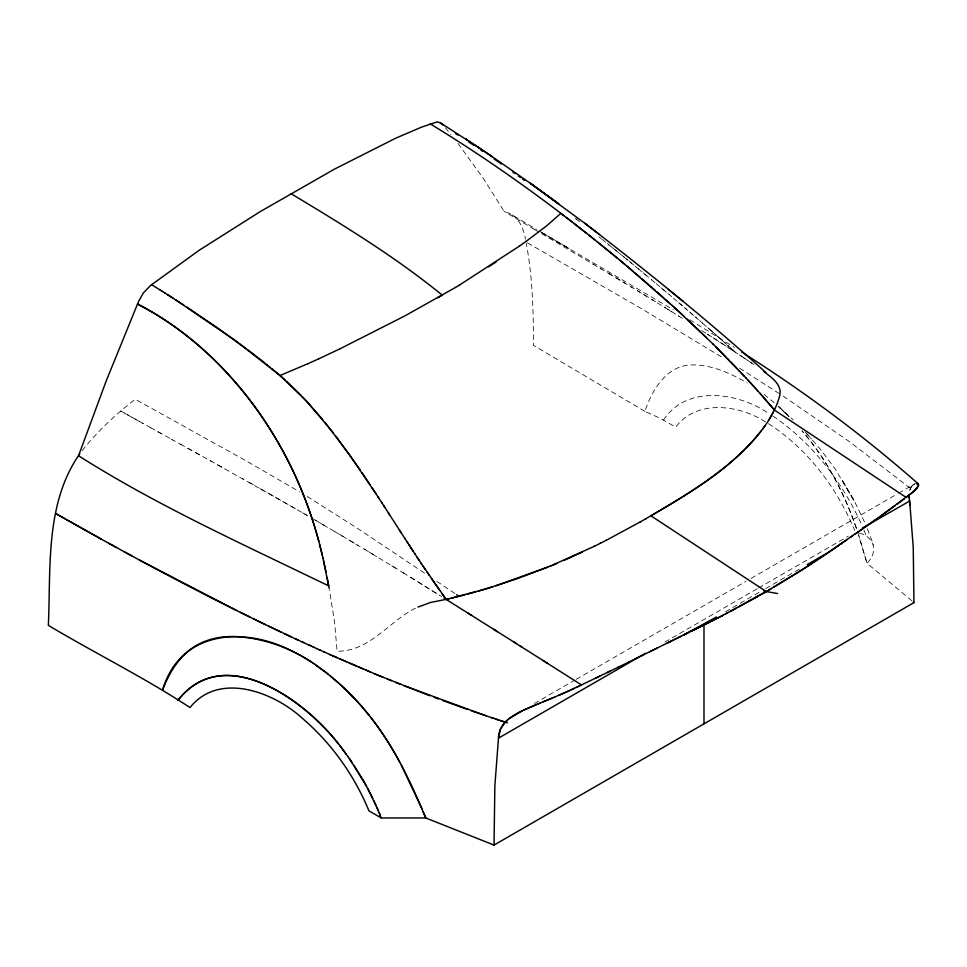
<?xml version="1.0" encoding="UTF-8"?>
<svg xmlns="http://www.w3.org/2000/svg" width="967" height="967" viewBox="0 0 967 967"><rect width="100%" height="100%" fill="white"/><g stroke="black" fill="none" stroke-linecap="round" stroke-linejoin="round"><path stroke-width="0.73" stroke-dasharray="4.83 3.63" d="M765.55 421.938C739.284 404.822 696.542 399.02 675.74 427.112L660.509 418.445L644.88 411.35C651.855 390.716 665.84 366.348 690.22 364.958C710.515 364.16 729.892 372.996 747.104 382.847M912.002 485.833L909.113 491.925L910.974 487.03L914.987 483.814L913.223 484.793M663.543 420.065C686.763 384.274 738.631 392.517 769.116 413.683M82.135 450.646C97.486 431.306 115.702 414.372 135.199 399.274L246.295 460.933L299.673 491.913M912.135 485.7L912.993 484.963M534.376 703.468L574.833 680.115M576.139 679.366L745.823 581.421M751.045 578.399L897.207 494.004M898.512 493.243L914.166 484.201M664.97 642.028L757.318 588.71M758.611 587.96L848.361 536.141M725.552 611.724L761.863 590.764M765.755 588.516L800.773 568.306M415.532 608.146C388.819 621.406 369.612 651.637 337.084 651.202L334.679 623.014L329.409 589.58M457.959 143.43L482.896 177.771L504.061 211.29L510.262 213.792L536.637 229.469M180.358 444.167L191.478 450.32M171.086 439.042L181.276 444.675M187.803 448.289L201.704 455.989M157.996 431.79L172.912 440.045M195.261 452.423L211.942 461.67M150.55 427.644L160.945 433.421M210.141 460.667L288.891 504.931M217.587 464.801L225.021 468.935M150.828 427.801L120.742 411.023L143.092 423.498M242.33 478.592L243.805 479.414M249.172 482.424L254.526 485.434M259.881 488.456L265.236 491.478M267.907 492.989L307.687 515.762M527.438 242.85L641.75 308.799L724.017 358.455M291.176 506.237L298.017 510.177M859.312 533.107C874.917 536.89 878.181 552.737 866.952 563.193L911.966 600.882M302.574 512.8L308.654 516.318M312.45 518.53L316.245 520.73M541.617 232.503L673.588 309.948M540.36 231.766L569.285 248.664L539.151 230.944M315.266 520.173L335.174 531.826M320.029 522.942L327.608 527.378M334.183 531.246L365.405 549.812M534.449 229.433L594.064 264.728M338.958 534.062L346.524 538.534M592.868 264.015L601.341 269.056M534.703 229.578L504.061 211.29M350.296 540.783L357.85 545.291M600.084 268.306L614.541 276.937M608.569 273.371L621.793 281.288M615.786 277.674L625.359 283.428M364.293 549.147L404.254 573.395M369.176 552.072L376.719 556.629M622.966 281.989L632.466 287.719M630.121 286.305L639.574 292.022M643.115 294.173L646.645 296.325M637.253 290.62L653.704 300.64M644.88 411.35L533.409 345.328C533.433 311.217 532.612 276.864 526.229 243.249M391.792 565.78L395.563 568.076M651.456 299.262L658.527 303.59M689.87 319.751L734.364 347.395M657.234 302.804L665.574 307.929M403.094 572.694L441.581 596.579M664.269 307.119L679.632 316.644M307.168 496.458L356.219 527.523L427.088 574.809M410.637 577.335L414.396 579.656M667.774 309.283L674.761 313.622M418.167 581.989L439.502 595.297M678.254 315.798L684.298 319.557M768.439 423.667C807.663 448.797 836.83 487.779 854.707 530.448M739.598 368.185L780.623 394.463M701.752 330.557L706.394 333.506M707.264 334.062L709.573 335.537M707.554 334.244L735.005 351.928M713.03 337.761L716.499 339.985M719.956 342.209L723.413 344.445M726.858 346.682L730.315 348.93M733.76 351.178L754.502 364.934M739.441 354.901L742.197 356.714M783.149 396.107L849.014 441.315L910.249 488.238M743.575 357.621L753.946 364.571M454.877 593.484L435.488 580.466M772.923 416.112C812.34 442.801 842.342 482.013 861.839 525.154M512.135 214.928C520.355 220.258 523.703 230.037 525.552 239.163M575.679 218.615L576.779 219.473M764.039 394.415L774.676 403.13M575.764 218.699L580.152 222.096M598.936 236.867L601.16 238.631M601.861 239.187L624.549 257.488M607.3 243.539L609.113 245.002M612.74 247.915L620.911 254.539M623.63 256.751L635.524 266.481M626.35 258.975L628.163 260.449M629.07 261.199L631.789 263.423M635.053 266.106L640.988 270.978M638.317 268.802L651.843 279.995M643.212 272.839L646.464 275.547M651.347 279.62L657.246 284.516M656.218 283.694L669.176 294.597M661.077 287.779L664.317 290.499M668.028 293.605L674.011 298.694M673.407 298.162L682.037 305.536M678.786 302.744L686.848 309.645M684.165 307.337L693.218 315.133M689.544 311.954L696.397 317.865M778.52 406.466L793.278 419.92M694.922 316.596L700.313 321.262M699.564 320.609L702.731 323.353M702.538 323.196L706.986 327.051M711.398 330.919L705.874 326.097M709.016 328.84L713.598 332.841M712.159 331.584L715.798 334.775M715.278 334.328L718.384 337.072M717.985 336.709L722.349 340.565M721.491 339.816L728.852 346.367M724.513 342.499L726.688 344.433M727.668 345.316L731.004 348.301M730.738 348.072L734.171 351.166M733.155 350.247L735.295 352.181M806.865 433.82L820.33 449.135L835.452 469.406L854.61 501.74L841.786 479.487L854.103 500.471L864.716 522.47M805.028 431.874L811.361 438.885M445.328 127.765L450.888 134.546M863.978 530.085L867 537.531M867.302 528.695L873.552 544.929M856.484 528.586C844.312 493.085 826.652 459.156 801.921 430.762C827.003 459.615 844.868 494.125 857.028 530.23M857.475 531.536L866.952 563.193L858.817 535.488M779.994 407.917L778.23 406.297L789.072 416.741L779.994 407.917"/><path stroke-width="1.45" d="M79.753 453.825C44.941 503.311 50.949 567.81 48.35 625.371C95.286 653.366 144.373 677.601 190.015 707.554C218.977 671.207 273.963 691.937 302.744 718.674C331.766 743.526 354.405 775.607 368.971 810.878L381.276 817.961L425.71 817.949L494.028 845.085L913.948 602.634L913.247 547.515L909.923 504.387L910.02 505.197M762.54 429.191C770.095 419.086 776.561 407.844 779.753 395.563C782.388 384.455 771.098 377.215 763.628 371.364M773.503 411.724L768.584 420.452M765.163 425.637C736.165 465.502 692.662 491.26 650.936 515.822L766.251 591.538L798.984 571.835L829.311 551.831L807.264 564.559M917.272 487.815L918.577 485.398L918.094 483.718C862.951 435.198 803.782 391.321 741.725 352.048M879.088 517.224L913.392 491.78L918.505 485.652L918.203 483.802L916.16 483.476L918.058 483.693M761.44 430.666C731.016 469.346 687.404 494.451 645.569 518.904M916.958 488.214L915.386 489.918M185.326 653.801C174.894 663.628 167.762 676.441 162.698 689.737C180.237 629.928 244.953 626.278 292.554 651.335M914.855 490.462L906.2 497.449L774.349 409.996L764.111 398.066M186.22 652.979C201.474 638.643 223.607 634.582 243.829 637.289M466.396 139.429L465.671 138.946L479.185 147.891L440.468 122.882L437.108 121.915L421.564 127.124L395.588 138.257L334.546 169.092L260.304 211.568L199.226 250.235L150.574 285.47L143.334 292.965L138.619 301.317L106.237 380.853L78.532 455.747C143.72 497.147 213.514 530.508 283.005 563.894L328.732 585.881L327.112 577.456M904.326 498.851L896.796 504.411M895.249 505.548L881.445 515.532M526.326 241.206L546.5 225.94L560.848 213.356L564.281 215.992M526.338 241.206L519.086 246.331M876.694 518.916L879.547 516.898M877.589 518.288L868.209 524.9M875.618 519.69L865.779 526.604M865.55 526.749L862.105 529.154M864.558 527.45L867.592 525.323M828.985 552.048L840.807 543.865M836.866 546.573L838.22 545.63M859.325 531.076L861.416 529.626M830.037 551.323L832.249 549.776M834.521 548.204L837.059 546.44M863.495 528.187L857.209 532.539M831.56 550.271L834.811 547.999M519.086 246.331L459.748 284.89M839.296 544.892L847.116 539.501M855.07 534.014L858.394 531.729M829.444 551.734L823.207 556.025M837.664 546.017L838.474 545.461M840.613 543.986L853.402 535.174M840.13 544.312L840.988 543.72M850.755 536.999L855.904 533.446M822.168 556.726L820.052 558.164M818.976 558.878L813.356 562.601M496.349 261.731L488.492 266.88M812.171 563.374L809.717 564.982M808.448 565.804L773.926 587.066M455.469 287.465L459.772 284.878M455.493 287.453L405.088 315.786L339.707 348.954M768.825 590.051L771.388 588.565M645.46 653.293L498.488 738.147L494.862 785.808L494.028 845.085M862.673 527.885L909.524 501.136M683.306 635.126L716.474 616.97M437.833 297.763L442.318 295.189C395.104 256.714 342.959 224.912 290.862 193.581M640.154 521.975L645.763 518.795M722.313 615.641L766.251 591.538L738.764 606.901M640.275 521.914L606.091 540.384M757.777 596.385L749.123 601.232M736.6 608.074L729.952 611.627M725.335 614.057L727.643 612.836M723.002 615.278L691.054 631.354M717.732 618.01L722.373 615.616M717.816 617.973L708.485 622.724M600.169 543.394L606.369 540.239M703.831 625.057L708.569 622.688M594.185 546.367L600.507 543.224M676.453 638.51L649.619 651.794M703.903 625.033L684.177 634.715M640.855 656.109L656.956 648.168M668.705 642.342L680.877 636.346M667.242 643.079L670.663 641.387M677.311 638.087L687.658 633.01M635.561 658.72L643.103 655.01M628.477 662.19L636.056 658.479M694.439 629.698L699.189 627.365M594.572 546.174L549.872 566.324M522.313 710.793L508.618 718.964L506.007 721.249L507.276 722.82L502.574 721.297M617.78 667.411L628.901 661.984M607.228 672.524L618.106 667.242M596.131 677.879L610.6 670.893M578.725 686.244L599.745 676.138M339.719 348.954L318.578 358.902M577.021 687.066L579.656 685.796M577.879 686.655L565.755 692.263M523.304 710.322L532.962 706.043M574.386 688.299L570.941 689.906M582.485 552L563.785 560.461M318.59 358.89L307.796 363.761M569.43 690.595L564.003 693.049M528.018 708.17C515.06 713.682 498.67 721.902 498.488 738.147L500.374 729.348L505.137 722.131L491.103 717.514M565.127 692.529L558.563 695.418M307.784 363.761L280.019 375.498L235.174 340.444L175.547 299.782M417.998 607.071L430.545 602.465L449.353 598.73M529.046 707.711L534.159 705.535M562.999 693.472L554.429 697.147M533.711 705.717L535.355 705.028M554.744 697.05L539.816 703.19M553.281 564.921L556.714 563.483M534.908 705.221L536.564 704.532M552.749 697.872L543.369 701.728M536.117 704.713L537.773 704.024M537.338 704.206L538.982 703.529M538.571 703.698L540.19 703.033M551.057 565.828L495.914 585.809M547.842 567.133L517.671 578.508L485.664 588.988L446.174 599.455L444.071 598.138M492.687 586.812L478.774 591.006M475.982 591.804L467.569 594.137M464.752 594.886L458.334 596.542M457.536 596.748L455.094 597.352M454.272 597.546L451.807 598.15M244.989 637.422C269.213 640.263 292.517 649.328 312.752 662.866M763.833 591.115L777.589 593.533M500.024 720.463L501.305 720.886M496.192 719.206L498.742 720.04M493.653 718.36L471.509 710.842M486.026 715.81L404.146 685.784M467.339 709.379L442.535 700.459M434.123 697.328L438.438 698.948M429.807 695.708L379.185 675.691L333.095 655.94M395.66 682.4L399.891 684.104M387.211 678.991L391.43 680.695M383.005 677.263L374.604 673.794M370.421 672.053L365.623 670.034M363.229 669.019L358.443 666.988M356.061 665.961L348.906 662.878M346.537 661.851L339.417 658.732M337.06 657.693L332.334 655.602M329.711 654.429L332.721 655.771M330.593 654.828L323.631 651.71M324.465 652.084L319.231 649.727M316.62 648.543L320.162 650.15M313.248 647.008L316.705 648.579M311.398 646.174L314.009 647.358M308.799 644.977L311.519 646.222M309.791 645.436L301.982 641.846M303.602 642.596L294.995 638.607M296.748 639.417L298.489 640.227M295.817 638.994C213.912 600.894 134.232 558.201 55.748 513.537L101.16 539.054M291.514 636.987L284.322 633.615M281.179 632.116L268.608 626.133M265.466 624.622L252.967 618.566M293.194 651.649L300.918 655.674M249.861 617.043L240.529 612.449M236.577 610.491L139.333 559.978M124.018 551.649L131.669 555.82M108.763 543.273L116.391 547.467M302.2 656.388L311.434 662.008M430.17 123.824C501.861 167.46 569.466 217.539 633.53 271.691M151.589 284.661L159.712 289.725M455.505 133.543L457.959 135.078M444.542 598.44L471.485 615.338M159.579 289.641L162.42 291.43M493.69 629.287L497.473 631.681M467.206 612.643L516.378 643.611M162.238 291.321L165.127 293.134M164.898 293.001L173.25 298.307M520.161 646.004L547.624 663.422M513.779 641.967L522.24 647.322M167.569 294.681L184.068 305.306M542.85 660.388L581.457 684.938M469.043 142.173L474.011 145.425M186.172 306.684L217.974 328.188L249.534 351.081M312.631 662.782L325.698 672.21L338.837 683.27M456.581 594.632L459.132 596.337M480.611 149.861L482.678 151.239M314.082 663.761L328.429 674.386M491.454 156.146L531.125 183.815L558.853 203.952L530.387 183.319L585.603 223.848M494.185 159.011L498.283 161.852M499.31 162.565L501.377 164.003M512.836 172.066L514.94 173.552M440.468 122.882L442.898 124.973M518.445 176.067L520.584 177.602M522.373 178.883L524.513 180.418M250.84 352.073L254.744 355.058M599.467 234.498L584.926 223.353C646.911 270.953 707.675 320.246 765.828 372.488M566.36 217.575L571.848 221.818M256.05 356.061L257.355 357.077M574.06 223.534L586.292 233.107M258.648 358.08L265.127 363.193M589.084 235.319L594.681 239.78M597.485 242.016L617.176 258.032M682.545 301.003L683.077 301.438L668.415 289.411M266.409 364.233L267.702 365.26M268.983 366.312L270.276 367.351M271.558 368.403L285.483 380.285M619.992 260.365L625.081 264.583M330.521 676.09L333.639 678.713M626.773 265.998L676.235 309.162L713.549 344.53M635.222 273.129L640.299 277.444M641.979 278.883L648.724 284.697M650.404 286.159L655.445 290.571M280.019 375.498L307.53 402.163L333.53 433.119M334.546 679.499C361.453 702.405 383.101 730.992 399.697 762.093M657.125 292.046L663.821 297.969M913.295 602.054L913.948 602.634M665.489 299.468L670.494 303.952M672.162 305.463L683.754 316.076M286.715 381.409L301.196 395.467M339.876 684.213L346.113 690.063M687.053 319.134L706.611 337.749M209.247 355.143C187.779 334.993 163.774 317.442 137.519 304.049C195.721 334.086 242.959 382.896 276.018 439.03M210.19 356.025C262.976 405.935 300.266 471.437 318.832 541.508M347.153 691.079L358.612 702.949M713.054 344.059L746.016 378.012M716.257 347.238L725.782 356.823M727.365 358.443L728.937 360.05M730.508 361.67L736.757 368.161M302.369 396.688L322.76 419.642M738.317 369.793L739.864 371.437M741.411 373.069L744.481 376.356M745.932 377.892L747.684 379.789M747.551 379.656L755.142 387.972M749.074 381.312L753.631 386.304M754.635 387.404L756.653 389.653M359.144 703.529L360.727 705.306M756.363 389.314L758.152 391.321M758.08 391.236L761.5 395.08M759.651 393.001L763.205 397.014M361.247 705.898L369.116 715.278M762.625 396.373L770.784 405.765M771.618 406.732L771.062 406.08M772.162 407.385L772.996 408.352M773.262 408.678L774.362 409.984M338.16 743.792C305.33 700.132 223.389 641.411 177.819 700.495C226.967 637.688 314.36 707.131 346.307 754.333M324.936 422.301L349.716 454.973L378.786 498.005M339.731 745.738L347.89 756.508M370.663 717.248C394.331 747.551 411.217 782.508 425.71 817.949L423.147 811.736M335.646 435.875L360.171 469.986M441.871 593.484L446.174 599.455L421.116 563.29M347.794 756.375L352.508 763.132M439.743 590.486L431.355 578.435M349.353 758.563L366.59 786.268M427.221 572.391L429.288 575.413M362.166 472.911L370.059 484.697M423.147 566.324L425.178 569.358M421.491 563.846L414.698 553.583M417.091 557.21L419.098 560.244M372.017 487.658L375.921 493.617M353.922 765.223L363.87 781.372L372.742 798.319M415.085 554.164L407.143 541.991M409.126 545.037L413.09 551.117M377.879 496.603L381.965 502.888M381.772 502.61L385.132 507.796M404.665 538.16L408.001 543.297M383.718 505.608L389.556 514.662M399.298 529.819L405.173 538.945M388.299 512.715L401.353 533.022M276.852 440.444C298.368 476.852 313.598 516.801 322.93 558.007M401.353 765.163L421.854 808.63M367.798 788.528L378.266 810.564M373.854 800.664L376.103 805.584M377.19 808.049L381.276 817.961M379.294 813.029L380.297 815.495M319.557 544.24L322.289 555.239M322.893 557.85L329.203 588.432M323.57 560.763L325.976 571.872M909.596 501.716L909.415 500.253M909.633 502.006L908.932 494.62M909.742 502.888L909.85 503.783M909.669 502.296L909.79 503.336M909.161 498.041L909.077 497.195M909.053 497.014L908.944 494.79M703.988 626.024L703.988 723.86M492.13 156.63L478.484 147.419L492.13 156.63"/></g></svg>
